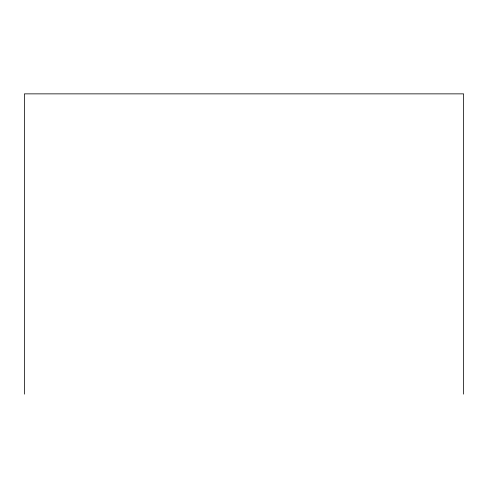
<?xml version="1.0" encoding="UTF-8"?>
<svg xmlns="http://www.w3.org/2000/svg" width="488" height="488" viewBox="0 0 488 488"><rect width="100%" height="100%" fill="white"/><g stroke="black" fill="none" stroke-linecap="round" stroke-linejoin="round"><path stroke-width="0.73" d="M463.6 394.139L463.6 93.861L24.4 93.861L24.4 394.139"/></g></svg>
